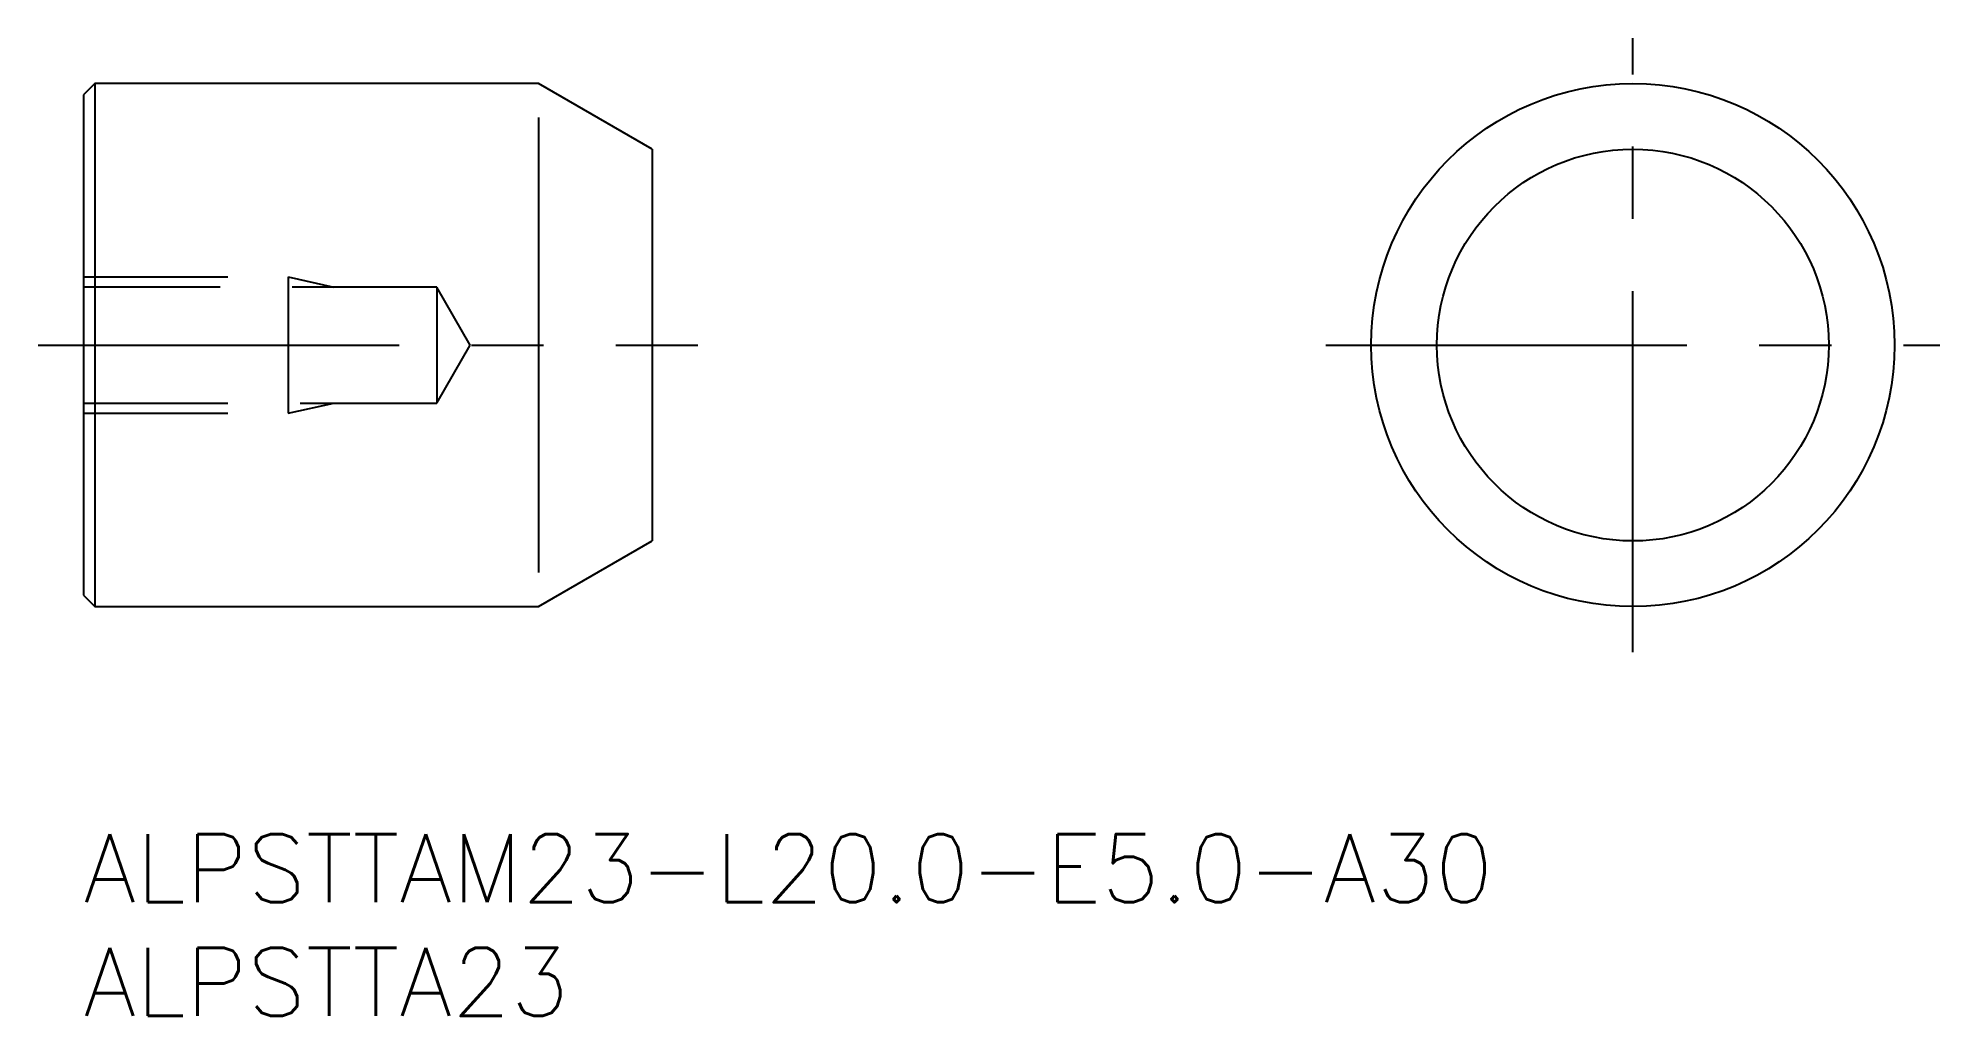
# Model space of a CAD drawing. Extents: x -2 to 81.6, y -8 to 35.
import ezdxf

# ---------------------------------------------------------------- set-up
doc = ezdxf.new("R2010")
doc.units = 0
doc.header["$LTSCALE"] = 0.5
doc.linetypes.add('CENTER', pattern=[50.8, 31.75, -6.35, 6.35, -6.35])
doc.linetypes.add('DASHED', pattern=[19.05, 12.7, -6.35])
for name, color, linetype in [('MSM_CENTER', 1, 'CENTER'), ('MSM_CONTINUOUS', 7, 'CONTINUOUS'), ('MSM_DASHED', 4, 'DASHED'), ('MSM_NARROW', 5, 'CONTINUOUS'), ('MSM_PART_NUMBER', 7, 'CONTINUOUS')]:
    doc.layers.add(name, color=color, linetype=linetype)
doc.styles.get("Standard").update_dxf_attribs({"font": 'txt.shx', "height": 3, "bigfont": 'bigfont.shx'})

# ---------------------------------------------------------------- blocks, each defined once
blk = doc.blocks.new('*U14')
at = {"layer": 'MSM_PART_NUMBER'}
blk.add_text('ALPSTTAM23-L20.0-E5.0-A30', height=3, dxfattribs=at).set_placement((0, -3))
blk = doc.blocks.new('*U15')
at = {"layer": 'MSM_PART_NUMBER'}
blk.add_text('ALPSTTA23', height=3, dxfattribs=at).set_placement((0, -8))

msp = doc.modelspace()

# ---------------------------------------------------------------- linework, layer by layer
at = {"layer": 'MSM_CENTER'}
for p, q in [((68.112, 8), (68.112, 35)), ((-2, 21.5), (27, 21.5)), ((54.612, 21.5), (81.612, 21.5))]:
    msp.add_line(p, q, dxfattribs=at)
at = {"layer": 'MSM_CONTINUOUS'}
for p, q in [((0.5, 33), (0, 32.5)), ((20, 33), (0.5, 33)), ((0.5, 33), (0.5, 10)), ((25, 30.113), (20, 33)), ((0, 32.5), (0, 10.5)), ((25, 30.113), (25, 12.887)), ((20, 10), (25, 12.887)), ((0, 10.5), (0.5, 10)), ((0.5, 10), (20, 10))]:
    msp.add_line(p, q, dxfattribs=at)
for radius in [11.5, 8.613]:
    msp.add_circle((68.112, 21.5), radius, dxfattribs=at)
at = {"layer": 'MSM_DASHED'}
for p, q in [((0, 24.5), (9, 24.5)), ((9, 24.5), (9, 18.5)), ((9, 24.5), (11, 24.05)), ((15.528, 24.05), (0, 24.05)), ((17, 21.5), (15.528, 24.05)), ((15.528, 24.05), (15.528, 18.95)), ((15.528, 18.95), (17, 21.5)), ((0, 18.95), (15.528, 18.95)), ((0, 18.5), (9, 18.5)), ((9, 18.5), (11, 18.95))]:
    msp.add_line(p, q, dxfattribs=at)
at = {"layer": 'MSM_NARROW'}
msp.add_line((20, 31.5), (20, 11.5), dxfattribs=at)

# ---------------------------------------------------------------- block references
at = {"layer": 'MSM_CONTINUOUS'}
for name in ['*U14', '*U15']:
    msp.add_blockref(name, (0, 0), dxfattribs=at)

doc.saveas('drawing.dxf')
